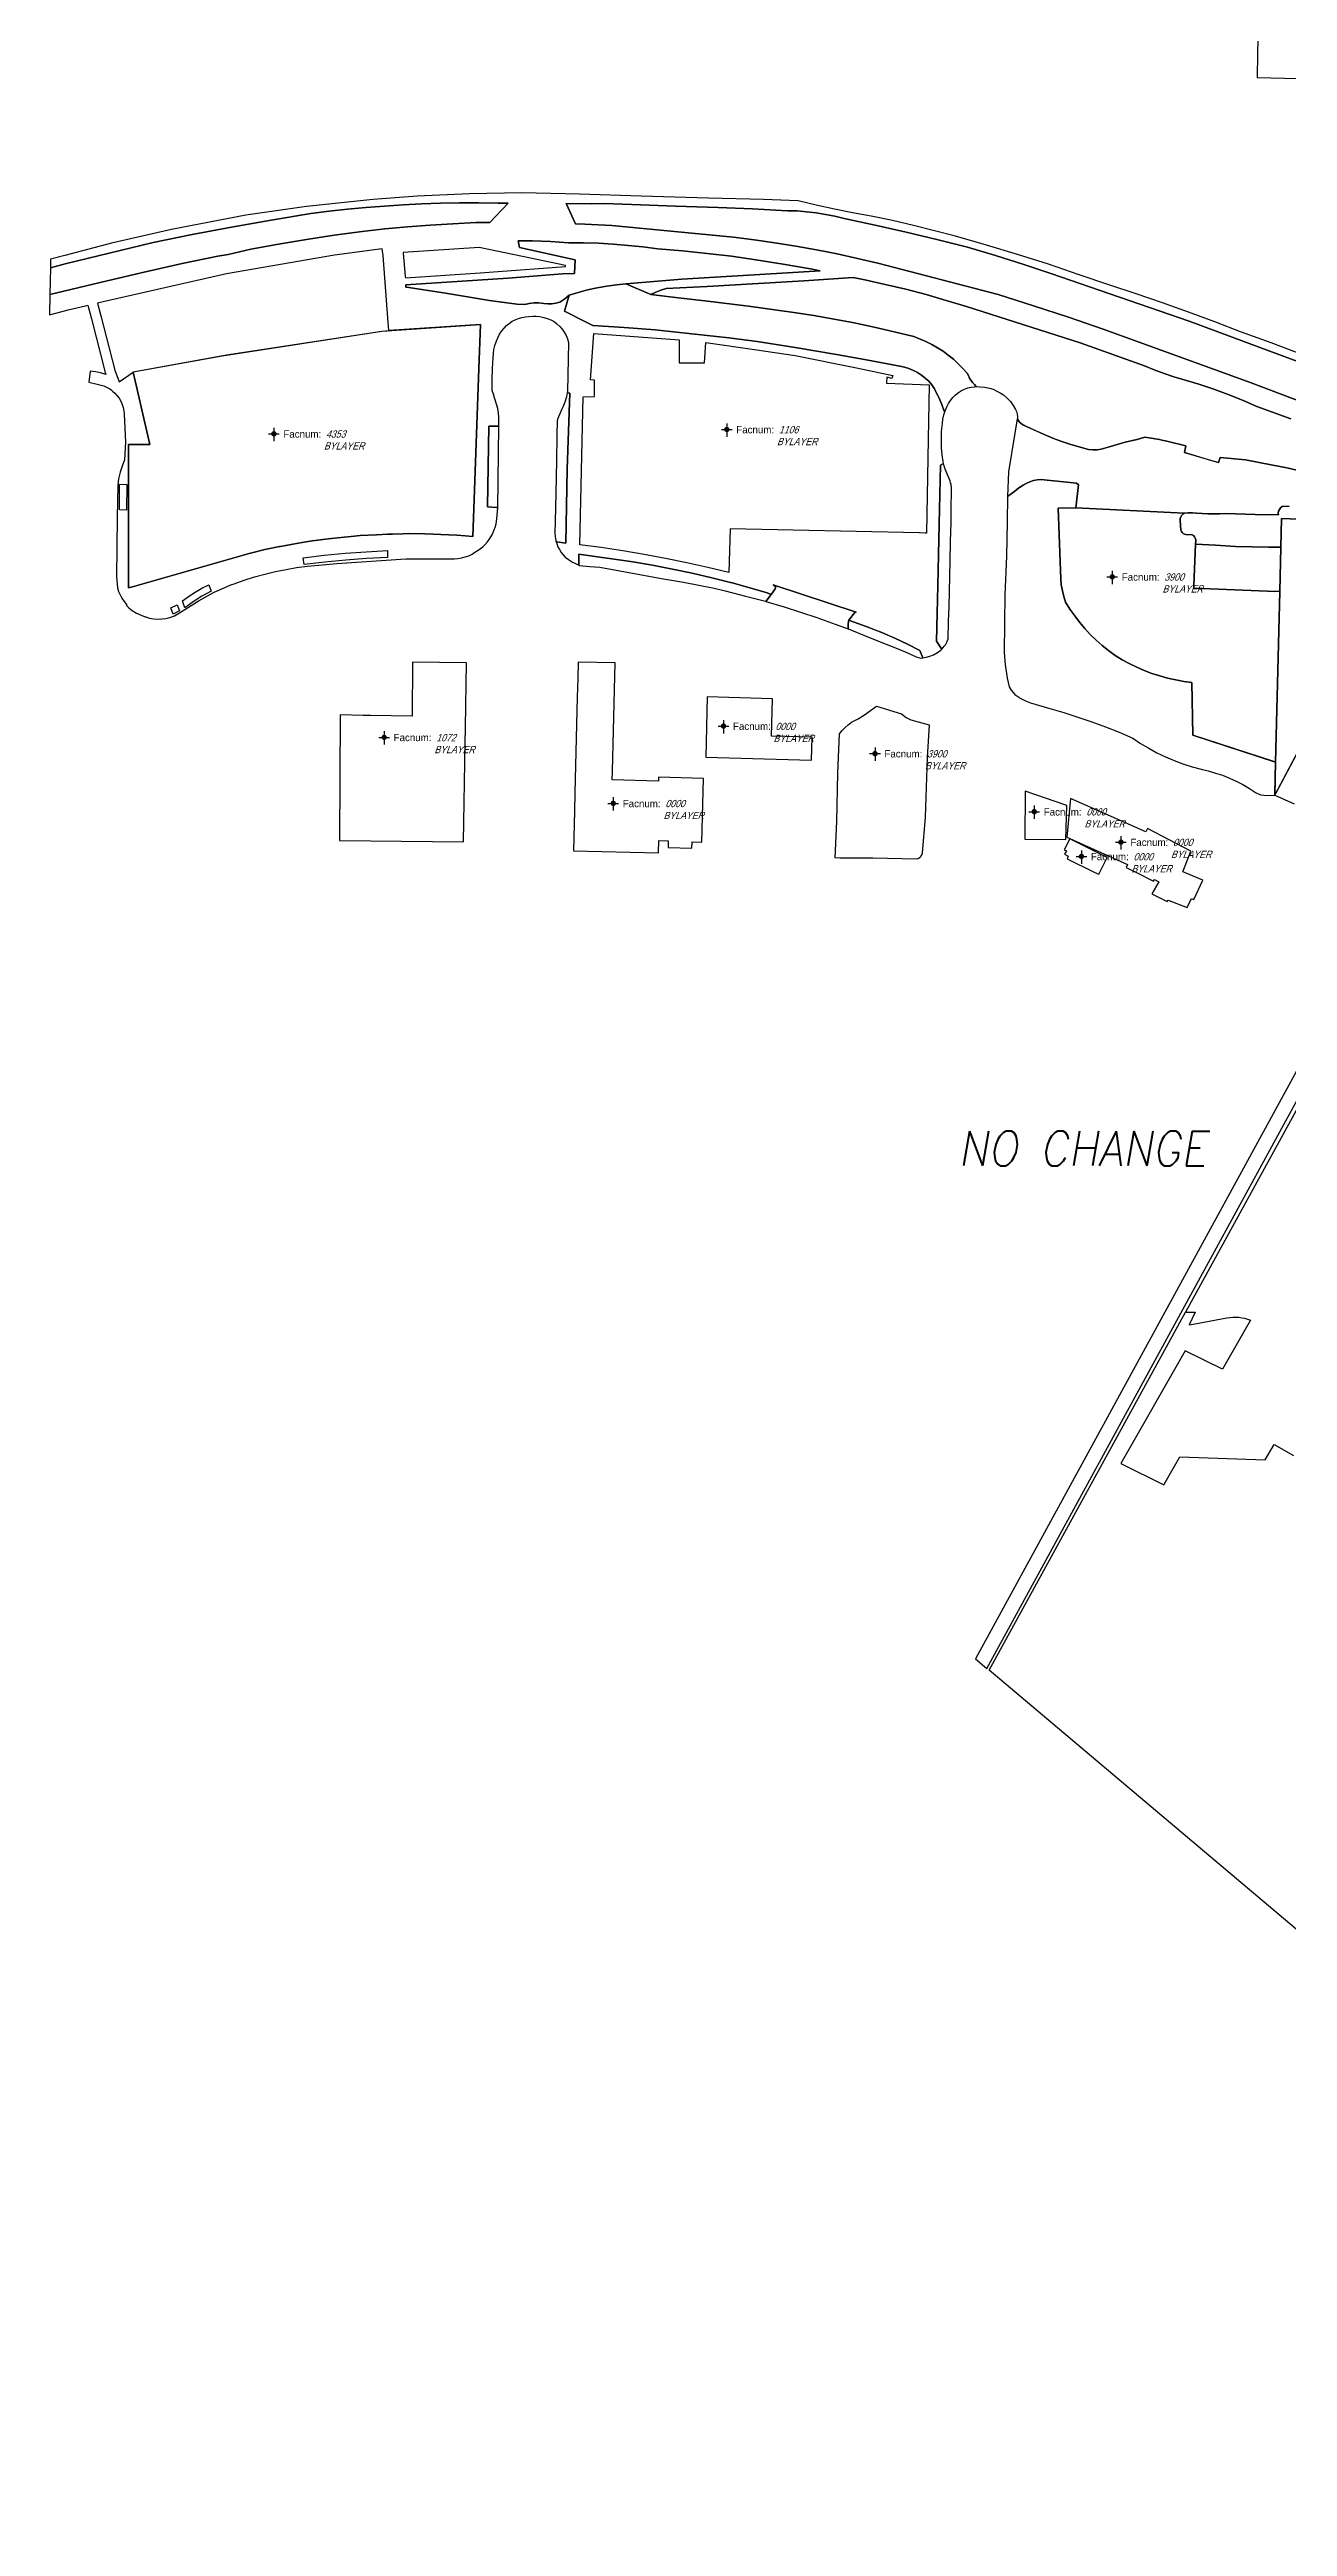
# Model space of a CAD drawing. Header units: inches. Extents: x 1273557 to 1282364, y 239587 to 246310.
# Drawn here: x 1273557 to 1274271, y 241366 to 242795 of the extents above; entities that cross this region are included whole.
import ezdxf
from ezdxf.enums import TextEntityAlignment as Align

# ---------------------------------------------------------------- set-up
doc = ezdxf.new("R2010")
doc.units = ezdxf.units.IN
doc.header["$MEASUREMENT"] = 0
doc.linetypes.add('DASHED2', pattern=[0.375, 0.25, -0.125])
for name, color, linetype, lineweight in [('BLDG-DATA', 159, 'DASHED2', 30), ('BLDG-NONUW', 6, 'Continuous', 30), ('BLDG-NONUW-NOTUSED', 5, 'Continuous', 30)]:
    doc.layers.add(name, color=color, linetype=linetype, lineweight=lineweight)
for name, color, linetype in [('BLDG-UW', 231, 'Continuous'), ('GRASS', 3, 'Continuous'), ('PATH', 253, 'Continuous'), ('PATH-ISLAND', 252, 'Continuous'), ('PRKG-DATA', 255, 'Continuous'), ('PRKG-UW', 6, 'Continuous'), ('REV-ADJUDICATION-NOTES', 2, 'Continuous'), ('STREET-UW', 50, 'Continuous'), ('Water_Source', 133, 'Continuous')]:
    doc.layers.add(name, color=color, linetype=linetype)
doc.styles.add('Revisions', font='simplex.shx', dxfattribs={"width": 0.9, "oblique": 10, "height": 25})
doc.styles.add('SS_LITE', font='FRABK.TTF', dxfattribs={"height": 16})

# ---------------------------------------------------------------- blocks, each defined once
blk = doc.blocks.new('*U1')
for p, q in [((-3.1, 0), (3.1, 0)), ((0, 3.5), (0, -4.2))]:
    blk.add_line(p, q)
at = {"const_width": 1.5}
blk.add_lwpolyline([(-0.8, 0, 1), (0.8, 0, 1)], format="xyb", close=True, dxfattribs=at)
at = {"layer": 'BLDG-DATA', "color": 1, "style": 'SS_LITE'}
blk.add_text('Facnum:', height=4.2, dxfattribs=at).set_placement((27.3, -2.2), align=Align.RIGHT)
at = {"layer": 'BLDG-DATA', "color": 7, "style": 'SS_LITE', "oblique": 20, "width": 0.9, "flags": 8}
for tag, p in [('FACNUM', (30, -2.2)), ('OBJECT', (28.8, -9.2))]:
    blk.add_attdef(tag, p, '', height=4.2, dxfattribs=at)
blk = doc.blocks.new('*U8')
for p, q in [((-3.1, 0), (3.1, 0)), ((0, 3.5), (0, -4.2))]:
    blk.add_line(p, q)
at = {"const_width": 1.5}
blk.add_lwpolyline([(-0.8, 0, 1), (0.8, 0, 1)], format="xyb", close=True, dxfattribs=at)
at = {"layer": 'PRKG-DATA', "color": 1, "style": 'SS_LITE'}
blk.add_text('Facnum:', height=4.2, dxfattribs=at).set_placement((27.3, -2.2), align=Align.RIGHT)
at = {"layer": 'PRKG-DATA', "color": 7, "style": 'SS_LITE', "oblique": 20, "width": 0.9, "flags": 8}
for tag, p in [('FACNUM', (30, -2.2)), ('OBJECT', (28.8, -9.2))]:
    blk.add_attdef(tag, p, '', height=4.2, dxfattribs=at)

msp = doc.modelspace()

# ---------------------------------------------------------------- linework, layer by layer
at = {"layer": 'BLDG-NONUW'}
for points in [[(1273881.9, 242374), (1273882.1, 242378.9), (1273883.6, 242441.4), (1273862.2, 242441.9), (1273862, 242432.5), (1273861.7, 242421.6), (1273860.3, 242366.5), (1273860.1, 242355.9), (1273859.5, 242333.1), (1273908.6, 242331.9), (1273908.8, 242339), (1273914.2, 242338.8), (1273914.1, 242334.9), (1273927.9, 242334.6), (1273928, 242338.2), (1273933.6, 242338.1), (1273934.5, 242374.8), (1273908.6, 242375.5), (1273908.6, 242373.3)], [(1273973.8, 242399.2), (1273974.4, 242420.7), (1273936.7, 242421.8), (1273935.8, 242387), (1273996.9, 242385.4), (1273997.2, 242398.6)], [(1274144.1, 242359.2), (1274120.1, 242367.5), (1274120, 242339.7), (1274143.6, 242339.6)], [(1274146.2, 242363.3), (1274144.2, 242340.9), (1274179.2, 242325.1), (1274178.5, 242323.5), (1274184.4, 242320.5), (1274194.2, 242315.6), (1274194.7, 242316.4), (1274197.2, 242315.2), (1274193.2, 242308.2), (1274202.1, 242303.7), (1274202.6, 242304.5), (1274213.7, 242300.4), (1274216.2, 242305.6), (1274217.5, 242305), (1274222.7, 242316.1), (1274213, 242320.2), (1274211.1, 242321), (1274215.7, 242332.9), (1274190.8, 242346), (1274189.8, 242344)], [(1274159.9, 242320.8), (1274162.6, 242319.5), (1274163.2, 242320.8), (1274167.5, 242329.1), (1274145.9, 242340), (1274142.7, 242333.6), (1274144, 242333.1), (1274142.9, 242331.1), (1274145, 242330), (1274144.3, 242328.4)]]:
    msp.add_lwpolyline(points, close=True, dxfattribs=at)
at = {"layer": 'BLDG-NONUW-NOTUSED'}
msp.add_lwpolyline([(1274258.6, 242827.6), (1274258.5, 242826.6), (1274254.9, 242826.7), (1274254.2, 242793.1), (1274253.9, 242779.1), (1274309, 242777.9), (1274310.1, 242825.1), (1274306.2, 242825.2), (1274307, 242863.1), (1274310.9, 242863), (1274310.9, 242865.2), (1274311.6, 242894.1), (1274307.7, 242894.2), (1274308, 242906.2), (1274248.9, 242907.5), (1274248, 242864.7), (1274248, 242864), (1274247.2, 242827.8)], close=True, dxfattribs=at)
at = {"layer": 'BLDG-UW'}
for points in [[(1273805.9, 242636.7), (1273805, 242611.3), (1273805, 242611.3), (1273801.7, 242519.5), (1273801.5, 242514.4), (1273797.1, 242514.7), (1273792.2, 242515.1), (1273783, 242515.6), (1273778.6, 242515.8), (1273773.7, 242515.9), (1273764.4, 242516), (1273761, 242515.9), (1273755.1, 242515.8), (1273752.3, 242515.7), (1273745.9, 242515.4), (1273745.8, 242515.4), (1273736.5, 242514.9), (1273731.2, 242514.4), (1273727.3, 242514), (1273725.4, 242513.8), (1273718, 242513), (1273710.4, 242512), (1273708.8, 242511.8), (1273704.2, 242511), (1273699.7, 242510.3), (1273690.5, 242508.6), (1273689.9, 242508.5), (1273683.4, 242507.2), (1273681.4, 242506.8), (1273674, 242505), (1273672.4, 242504.6), (1273654.9, 242499.6), (1273606.5, 242485.8), (1273602.8, 242484.8), (1273602.8, 242567.5), (1273605.4, 242567.5), (1273615.1, 242567.5), (1273605.4, 242609.2), (1273605.4, 242609.3), (1273656.8, 242618.6), (1273749, 242632.9), (1273805.8, 242636.6)], [(1273871.3, 242631.4), (1273920.6, 242627.8), (1273920.6, 242614.6), (1273935.2, 242614.6), (1273935.8, 242626.2), (1273963.9, 242622.3), (1273987.4, 242618.7), (1274022.8, 242611.6), (1274043.8, 242607.3), (1274043.3, 242605.6), (1274040.4, 242606.2), (1274040.2, 242602.8), (1274064.7, 242601.9), (1274064.1, 242570.5), (1274063.2, 242516.3), (1274062.5, 242516.3), (1274059, 242516.4), (1273949.9, 242518.8), (1273949.2, 242493.5), (1273937.1, 242496.4), (1273924.9, 242499.2), (1273912.6, 242501.7), (1273900.3, 242504), (1273888, 242506.1), (1273875.6, 242508), (1273863.2, 242509.6), (1273865.2, 242595), (1273871.6, 242595.2), (1273871.7, 242604.5), (1273869.3, 242604.8)], [(1274318.2, 242522.8), (1274268.1, 242524.7), (1274267.7, 242508.2), (1274267.1, 242482.6), (1274264.6, 242384.2), (1274264.1, 242365.1), (1274316.5, 242463.7)], [(1273797, 242395.2), (1273797.2, 242404.2), (1273797.8, 242441.5), (1273766.7, 242441.9), (1273766.5, 242410.7), (1273742.5, 242411.1), (1273738.2, 242411.1), (1273725, 242411.4), (1273724.5, 242339), (1273796, 242338.3)]]:
    msp.add_lwpolyline(points, close=True, dxfattribs=at)
at = {"layer": 'GRASS'}
for points in [[(1273776.9, 242694), (1273790, 242694.8), (1273803.2, 242695.5), (1273811.2, 242695.6), (1273821.9, 242706.6), (1273815.8, 242706.7), (1273804.8, 242706.8), (1273793.8, 242706.8), (1273782.8, 242706.6), (1273771.9, 242706.3), (1273761.2, 242705.7), (1273750.5, 242705), (1273739.8, 242704.2), (1273729.2, 242703.2), (1273718.5, 242702), (1273707.9, 242700.7), (1273685.1, 242696.9), (1273662.3, 242692.9), (1273639.6, 242688.6), (1273617, 242684), (1273591.6, 242677.9), (1273566.2, 242671.6), (1273557.7, 242669.4), (1273557.4, 242653.9), (1273586.4, 242660.9), (1273610.1, 242666.4), (1273633.7, 242671.8), (1273654.3, 242676.1), (1273660.3, 242677), (1273673.4, 242680.1), (1273689.4, 242683), (1273705.4, 242685.7), (1273721.5, 242688.2), (1273737.6, 242690.4), (1273750.7, 242691.8), (1273763.8, 242693)], [(1273750.7, 242663.6), (1273749.7, 242676.5), (1273749.1, 242680.4), (1273721.7, 242676.7), (1273659.3, 242665.9), (1273588.1, 242649.7), (1273585, 242649), (1273586.9, 242641.7), (1273595, 242610.4), (1273597.4, 242603.5), (1273605.4, 242609.2), (1273605.4, 242609.3), (1273659.4, 242619.1), (1273749, 242632.9), (1273753, 242633.2), (1273752.6, 242637.9)], [(1273830.2, 242675.9), (1273805.1, 242681.1), (1273761.3, 242678.2), (1273761.3, 242677.9), (1273762.5, 242664.5), (1273762.6, 242663.6), (1273805.6, 242666.4), (1273854.9, 242670.1), (1273854.9, 242670.8)], [(1273996.3, 242668.7), (1273980.6, 242671.5), (1273964.8, 242674), (1273950.7, 242676), (1273936.6, 242677.7), (1273922.4, 242679.2), (1273908.2, 242680.4), (1273899.6, 242681.5), (1273891.1, 242682.3), (1273882.5, 242683), (1273873.9, 242683.5), (1273865.3, 242683.7), (1273856.7, 242683.8), (1273846.3, 242684.5), (1273835.8, 242684.9), (1273827.7, 242685), (1273828.4, 242681), (1273860.5, 242673.9), (1273860.1, 242666.1), (1273853.2, 242665.9), (1273821.9, 242663.4), (1273762.8, 242659.5), (1273762.8, 242658.2), (1273763.1, 242658.2), (1273784.5, 242655), (1273811.1, 242650.6), (1273826.8, 242648.4), (1273826.9, 242648.4), (1273831.4, 242648.3), (1273834, 242648.8), (1273836.8, 242649.1), (1273839.6, 242649.1), (1273842.4, 242648.8), (1273844.7, 242648.5), (1273847.1, 242648.6), (1273849.4, 242648.9), (1273851.6, 242649.5), (1273854.5, 242651.5), (1273857, 242653.6), (1273862.3, 242655.2), (1273867.7, 242656.6), (1273873.2, 242657.8), (1273878.7, 242658.8), (1273884.3, 242659.5), (1273889.8, 242660.1), (1273922, 242662.9), (1273983.1, 242666.4), (1274001.9, 242667.6)], [(1273855.8, 242553.3), (1273857.5, 242597.1), (1273856.5, 242597.2), (1273855.9, 242597.2), (1273855.5, 242594.9), (1273854.6, 242591.9), (1273853.4, 242588.9), (1273852.7, 242587.4), (1273851.6, 242585.1), (1273850.8, 242583.4), (1273850.5, 242582.4), (1273850.2, 242581), (1273850.1, 242578.6), (1273850, 242575.3), (1273850, 242572.1), (1273849.7, 242558.3), (1273849.4, 242539.4), (1273848.9, 242523.1), (1273848.8, 242516.3), (1273848.9, 242514.3), (1273849.1, 242513.3), (1273849.3, 242512.3), (1273849.4, 242511.8), (1273849.6, 242511.2), (1273850, 242511.2), (1273855.1, 242510.5)], [(1273816.4, 242578.1), (1273810.7, 242578), (1273809.9, 242531.5), (1273815.2, 242531), (1273815.8, 242530.9)], [(1274069, 242453.9), (1274071.8, 242449.6), (1274072, 242449.3), (1274072.2, 242449.5), (1274072.9, 242450.4), (1274073.5, 242451.1), (1274074.1, 242451.9), (1274074.5, 242452.7), (1274074.7, 242453.1), (1274075, 242453.5), (1274075.3, 242454.4), (1274075.7, 242455.3), (1274076, 242465.3), (1274076.2, 242473.9), (1274076.4, 242482.6), (1274076.8, 242500.2), (1274077.1, 242511.4), (1274077.4, 242522.5), (1274077.5, 242531.3), (1274077.7, 242540.1), (1274077.7, 242541.2), (1274077.7, 242542.2), (1274077.4, 242544.3), (1274077.1, 242545.3), (1274076.8, 242546.5), (1274075.3, 242550), (1274073.7, 242553.7), (1274073.3, 242555.7), (1274073, 242556.5), (1274071.2, 242555.6), (1274070.9, 242538.6), (1274070.6, 242521.6), (1274070.2, 242503.8), (1274069.8, 242486), (1274069.4, 242470)], [(1273601.8, 242544.4), (1273601.6, 242529.5), (1273597.6, 242529.7), (1273597.6, 242544.6)], [(1274216.3, 242430.2), (1274211.6, 242430.8), (1274207, 242431.6), (1274202.3, 242432.7), (1274197.8, 242433.9), (1274193.3, 242435.4), (1274188.8, 242437.1), (1274184.5, 242439), (1274180.2, 242441.1), (1274176.1, 242443.3), (1274172, 242445.8), (1274168.2, 242448.6), (1274164.6, 242451.5), (1274161.1, 242454.6), (1274157.7, 242457.9), (1274154.5, 242461.3), (1274151.5, 242464.9), (1274148.7, 242468.6), (1274146, 242472.5), (1274143.5, 242476.5), (1274142.4, 242479.7), (1274141.6, 242483), (1274141, 242486.4), (1274140.8, 242489.8), (1274139.1, 242530.7), (1274149.4, 242530.9), (1274151, 242544.1), (1274149.7, 242545.2), (1274129.2, 242547.3), (1274127, 242547.1), (1274124.9, 242546.6), (1274122.8, 242545.9), (1274120.8, 242545), (1274118.9, 242543.9), (1274116.5, 242542.4), (1274114.2, 242540.6), (1274109.9, 242537.4), (1274109.7, 242522.9), (1274109.3, 242503), (1274108.5, 242480.7), (1274108.2, 242464.6), (1274108.1, 242447.3), (1274108.6, 242440.6), (1274109.7, 242432.6), (1274111, 242427.7), (1274112.1, 242425.8), (1274114.2, 242423.3), (1274117.6, 242420.9), (1274120.4, 242419.6), (1274123.3, 242418.5), (1274134.3, 242415.2), (1274142.5, 242412.8), (1274150.5, 242410.2), (1274158.6, 242407.4), (1274166.5, 242404.5), (1274174.4, 242401.4), (1274182.2, 242398), (1274186.7, 242395), (1274191.4, 242392.2), (1274196.2, 242389.6), (1274201.1, 242387.3), (1274206.1, 242385.1), (1274211.2, 242383.2), (1274216.4, 242381.5), (1274221.6, 242380.1), (1274225.8, 242379.1), (1274230, 242377.9), (1274234, 242376.6), (1274238, 242375), (1274241.9, 242373.2), (1274245.8, 242371.2), (1274249.5, 242369), (1274253, 242366.6), (1274254.6, 242365.9), (1274256.2, 242365.4), (1274257.8, 242365.1), (1274259.5, 242365), (1274264.1, 242365.1), (1274264.1, 242366), (1274264.6, 242384.2), (1274263.6, 242384.5), (1274216.8, 242399.7)], [(1273703.5, 242502), (1273715.6, 242503.5), (1273727.8, 242504.7), (1273740, 242505.6), (1273752.2, 242506.3), (1273752.2, 242506.3), (1273752.2, 242502.3), (1273740.2, 242501.6), (1273728.1, 242500.7), (1273716.1, 242499.6), (1273704.1, 242498.2), (1273704.1, 242498.2)], [(1273905.2, 242497.8), (1273893.7, 242499.7), (1273862.6, 242504.2), (1273862.6, 242498.2), (1273862.6, 242497.9), (1273863, 242497.7), (1273868.9, 242497.1), (1273874.8, 242496.6), (1273886.3, 242494.5), (1273897.8, 242492.5), (1273910.4, 242490.2), (1273923.1, 242488), (1273940.7, 242484.6), (1273947.1, 242483.1), (1273958.8, 242480), (1273970.4, 242477), (1273970.6, 242476.9), (1273973.6, 242480.9), (1273971.2, 242481.8), (1273951.9, 242487.4), (1273949.4, 242488), (1273939.4, 242490.5), (1273928.1, 242493.2), (1273916.6, 242495.6)], [(1273633.9, 242477.2), (1273637.5, 242479.8), (1273641.2, 242482.3), (1273645.1, 242484.5), (1273649.1, 242486.4), (1273649.1, 242486.4), (1273650.4, 242482.8), (1273645.1, 242479.9), (1273640.1, 242476.7), (1273635.3, 242473.3), (1273635.3, 242473.3)], [(1273632.2, 242471.5), (1273628.6, 242469.5), (1273627.2, 242473.3), (1273630.8, 242475)], [(1274018.1, 242461), (1274032.7, 242455.1), (1274047.2, 242449.3), (1274052.2, 242447.2), (1274057.2, 242445), (1274058.6, 242444.5), (1274060, 242444.2), (1274061.1, 242444.3), (1274059.4, 242448.6), (1274052.2, 242452.3), (1274048.6, 242454), (1274044.9, 242455.7), (1274041.2, 242457.3), (1274037.4, 242458.9), (1274033.7, 242460.4), (1274029.9, 242461.8), (1274024.1, 242463.9), (1274021.5, 242464.9), (1274018.4, 242466), (1274018.2, 242465.8), (1274018.1, 242463.4)]]:
    msp.add_lwpolyline(points, close=True, dxfattribs=at)
for points in [[(1274295.6, 242608.6), (1274254.6, 242623.8), (1274214.8, 242638.6), (1274151.6, 242660.4), (1274135.5, 242665.9), (1274119.3, 242671.3), (1274103.1, 242676.4), (1274086.8, 242681.3), (1274069.1, 242685.7), (1274051.4, 242690), (1274033.6, 242694), (1274015.8, 242697.8), (1274010.4, 242699.1), (1274005, 242700.2), (1273999.5, 242701.1), (1273994, 242701.7), (1273988.5, 242702.2), (1273983, 242702.3), (1273962.8, 242703.4), (1273943.1, 242704.2), (1273918.3, 242705), (1273898.3, 242705.7), (1273877.3, 242706.5), (1273869.9, 242706.3), (1273855.4, 242706.5), (1273855.4, 242706.5), (1273860.7, 242694.8), (1273860.7, 242694.8), (1273866, 242694.6), (1273881.6, 242693.8), (1273951.8, 242687), (1273963.8, 242685.5), (1273975.8, 242683.8), (1273987.8, 242681.9), (1273999.7, 242679.8), (1274011.6, 242677.4), (1274023.4, 242674.8), (1274035.2, 242672.1), (1274104.6, 242653.9), (1274124.9, 242647.5), (1274145.1, 242640.9), (1274165.2, 242633.9), (1274185.3, 242626.7), (1274250.6, 242603), (1274315, 242578.6)], [(1274273.4, 242582.3), (1274253.8, 242589.4), (1274245.6, 242593), (1274237.3, 242596.3), (1274228.9, 242599.4), (1274220.4, 242602.2), (1274211.9, 242604.7), (1274206, 242606.5), (1274200.3, 242608.4), (1274194.6, 242610.5), (1274188.9, 242612.8), (1274151.9, 242626), (1274086.2, 242647), (1274074.6, 242650.6), (1274063, 242653.9), (1274051.2, 242657), (1274039.4, 242659.8), (1274027.6, 242662.4), (1274020.9, 242663.8), (1273992.5, 242661.8), (1273936.6, 242658.6), (1273913.1, 242657.4), (1273910, 242656.5), (1273907, 242655.4), (1273904.1, 242654), (1273920, 242652.1), (1273935.4, 242650.3), (1273960.6, 242647.3), (1273986.6, 242643.6), (1273998.2, 242641.8), (1274009.9, 242639.8), (1274021.5, 242637.6), (1274033, 242635.2), (1274044.5, 242632.5), (1274055.9, 242629.7), (1274062.9, 242626.8), (1274066.3, 242625.1), (1274069.6, 242623.3), (1274072.8, 242621.2), (1274075.8, 242619), (1274078.7, 242616.6), (1274081.5, 242614), (1274084.2, 242611.3), (1274086.7, 242608.5), (1274087.4, 242607.2), (1274088.1, 242605.8), (1274089.8, 242603.3), (1274090.9, 242602.1), (1274091.9, 242600.9), (1274093.9, 242600.8), (1274096.7, 242600.5), (1274099.5, 242600), (1274101.6, 242599.3), (1274103.7, 242598.3), (1274105.7, 242597.2), (1274107.6, 242596), (1274109.7, 242594.2), (1274111.6, 242592.2), (1274113.2, 242590), (1274114.6, 242587.7), (1274115.2, 242586.4), (1274115.6, 242585), (1274115.7, 242583.6), (1274115.7, 242582.4), (1274116.1, 242581.4), (1274116.9, 242580.4), (1274117.8, 242579.5), (1274118.8, 242578.8), (1274119.9, 242578.3), (1274120.9, 242577.8), (1274132.5, 242572.6), (1274137.1, 242570.7), (1274141.8, 242569), (1274146.4, 242567.5), (1274156.6, 242564.6), (1274159.1, 242564.4), (1274161.6, 242564.4), (1274164, 242564.8), (1274168.1, 242565.9), (1274177.9, 242568.8), (1274184.7, 242570.4), (1274189.2, 242571.7), (1274197.6, 242570.3), (1274199, 242570), (1274201.8, 242569.3), (1274212.8, 242566.6), (1274212, 242562.9), (1274231.6, 242557), (1274232.6, 242559.9), (1274247.2, 242558.5), (1274262, 242555.8), (1274271.1, 242553.9), (1274280.1, 242551.8)], [(1274272.4, 242531.9), (1274268.4, 242531.6), (1274267.5, 242530.9), (1274266.8, 242530), (1274266.4, 242529), (1274266.2, 242527.9), (1274266.3, 242526.8), (1274252.9, 242527.1), (1274235.9, 242527.7), (1274232.4, 242527.5), (1274229, 242527.4), (1274225.6, 242527.5), (1274222.3, 242527.6), (1274219, 242527.8), (1274216.6, 242528.1), (1274214.2, 242528.1), (1274211.9, 242527.8), (1274211.1, 242527.2), (1274210.4, 242526.5), (1274209.9, 242525.7), (1274209.6, 242524.7), (1274209.6, 242523.7), (1274210, 242518.1), (1274210.3, 242517.3), (1274210.7, 242516.7), (1274211.3, 242516.1), (1274212, 242515.7), (1274212.8, 242515.5), (1274216.4, 242515.4), (1274217.2, 242514.9), (1274217.9, 242514.2), (1274218.3, 242513.4), (1274218.6, 242512.5), (1274218.6, 242511.6), (1274218.5, 242510), (1274230, 242509.3), (1274241.4, 242508.6), (1274260.7, 242508.3), (1274267.7, 242508.2), (1274268.1, 242524.7), (1274318.2, 242522.8)]]:
    msp.add_lwpolyline(points, dxfattribs=at)
msp.add_lwpolyline([(1274284, 242196.9), (1274212.7, 242066.9), (1274218.2, 242066.9), (1274214.8, 242059.6), (1274217, 242060), (1274236.4, 242063.6, -0.139267), (1274250.1, 242062.3), (1274233.9, 242034), (1274212.5, 242044.5), (1274175.3, 241979.6), (1274200.1, 241967.3), (1274209.4, 241983.5), (1274258.6, 241981.6), (1274263.8, 241990.6), (1274274.9, 241984.2)], format="xyb", dxfattribs=at)
at = {"layer": 'PATH'}
for points in [[(1274279.7, 242619.4), (1274262.1, 242626), (1274244.4, 242632.4), (1274229.5, 242638.2), (1274214.4, 242643.8), (1274199.3, 242649.1), (1274184.1, 242654.3), (1274168.9, 242659.3), (1274151.3, 242665.4), (1274133.6, 242671.4), (1274115.8, 242677.1), (1274097.9, 242682.5), (1274079.9, 242687.7), (1274067.8, 242690.8), (1274055.7, 242693.8), (1274043.5, 242696.6), (1274031.2, 242699.2), (1274020.6, 242701.1), (1274010.1, 242703.2), (1273999.5, 242705.5), (1273989.1, 242708), (1273969.1, 242708.7), (1273937.4, 242709.6), (1273898.5, 242710.7), (1273863.1, 242711.9), (1273829.8, 242712.6), (1273799.6, 242712.1), (1273769.3, 242710.7), (1273744, 242708.7), (1273705.4, 242704.8), (1273670.4, 242699.8), (1273627.7, 242691.5), (1273592.9, 242683.5), (1273566, 242676.5), (1273557.7, 242674.4), (1273557.7, 242669.4), (1273566.2, 242671.6), (1273591.6, 242677.9), (1273617, 242684), (1273639.6, 242688.6), (1273662.3, 242692.9), (1273685.1, 242696.9), (1273707.9, 242700.7), (1273718.5, 242702), (1273729.2, 242703.2), (1273739.8, 242704.2), (1273750.5, 242705), (1273761.2, 242705.7), (1273771.9, 242706.3), (1273782.8, 242706.6), (1273793.8, 242706.8), (1273804.8, 242706.8), (1273815.8, 242706.7), (1273821.9, 242706.6), (1273811.2, 242695.6), (1273803.2, 242695.5), (1273790, 242694.8), (1273776.9, 242694), (1273763.8, 242693), (1273750.7, 242691.8), (1273737.6, 242690.4), (1273721.5, 242688.2), (1273705.4, 242685.7), (1273689.4, 242683), (1273673.4, 242680.1), (1273660.3, 242677), (1273654.3, 242676.1), (1273633.7, 242671.8), (1273610.1, 242666.4), (1273586.4, 242660.9), (1273557.4, 242653.9), (1273557.2, 242642.2), (1273557.9, 242642.4), (1273567.9, 242645.1), (1273578, 242647.5), (1273579.3, 242647.8), (1273581.5, 242639.9), (1273589.4, 242609), (1273589.7, 242607.8), (1273586.7, 242608.8), (1273583.7, 242609.4), (1273580.6, 242609.8), (1273580, 242603.4), (1273584.8, 242602.3), (1273588.6, 242601.2), (1273590.4, 242600.4), (1273592.1, 242599.5), (1273592.8, 242598.9), (1273593.6, 242598.3), (1273595, 242597.1), (1273596.3, 242595.6), (1273597.4, 242594.1), (1273598.4, 242592.4), (1273599.1, 242590.6), (1273599.7, 242588.8), (1273600.1, 242586.9), (1273600.2, 242585), (1273601.1, 242568.8), (1273600.5, 242558.5), (1273599.1, 242554.9), (1273598, 242551.4), (1273597.1, 242547.7), (1273596.6, 242543.9), (1273596.2, 242525.3), (1273595.9, 242491.1), (1273596.4, 242484.8), (1273597.1, 242482.7), (1273598, 242480.7), (1273599, 242478.8), (1273600.2, 242476.9), (1273601.7, 242475.2), (1273601.9, 242474.9), (1273601.6, 242474.6), (1273603, 242473.2), (1273604.9, 242471.7), (1273607.5, 242470.2), (1273610.1, 242468.9), (1273612.4, 242468), (1273612.5, 242468.1), (1273612.8, 242468), (1273615, 242467.3), (1273617.3, 242466.9), (1273619.7, 242466.7), (1273622, 242466.8), (1273624.3, 242467.1), (1273626.6, 242467.6), (1273629.3, 242468.5), (1273632.3, 242470.3), (1273643.6, 242477.5), (1273652.2, 242482.3), (1273657.9, 242484.8), (1273661.8, 242486.4), (1273663.7, 242487.1), (1273669.6, 242489.2), (1273675.5, 242491.1), (1273681.5, 242492.7), (1273687.6, 242494.2), (1273693.7, 242495.4), (1273699.8, 242496.4), (1273706, 242497.2), (1273723, 242498.8), (1273762.8, 242501.5), (1273789.5, 242501.5), (1273790.8, 242501.5), (1273792.9, 242501.7), (1273795, 242502), (1273797.1, 242502.6), (1273799.1, 242503.3), (1273801, 242504.2), (1273802.1, 242504.9), (1273804.5, 242506.4), (1273807.2, 242508.4), (1273808.4, 242509.5), (1273809.9, 242511.3), (1273811.3, 242513.2), (1273812.8, 242515.8), (1273814, 242518.7), (1273814.3, 242519.6), (1273815, 242521.6), (1273815.3, 242524.5), (1273815.8, 242530.9), (1273815.2, 242531), (1273809.9, 242531.5), (1273810.7, 242578), (1273816.4, 242578.1), (1273816.4, 242580.6), (1273816.5, 242583.2), (1273816.3, 242585.8), (1273815.8, 242588.3), (1273815.2, 242590.8), (1273814.3, 242593.2), (1273813.9, 242594.4), (1273813.3, 242596.5), (1273812.7, 242598.6), (1273812.7, 242604.9), (1273812.9, 242611.2), (1273813.2, 242617.5), (1273813.3, 242619.9), (1273813.6, 242622.2), (1273814.2, 242624.5), (1273814.9, 242626.7), (1273815.8, 242628.9), (1273816.9, 242631), (1273818.2, 242633), (1273819.5, 242634.6), (1273820.9, 242636), (1273822.4, 242637.3), (1273824.1, 242638.5), (1273825.9, 242639.4), (1273827.8, 242640.2), (1273829.8, 242640.7), (1273831.8, 242641.1), (1273833.8, 242641.2), (1273836, 242641.4), (1273838.1, 242641.4), (1273840.2, 242641.2), (1273842.4, 242640.7), (1273844.4, 242640.1), (1273846.4, 242639.3), (1273848.3, 242638.4), (1273850, 242637.1), (1273851.6, 242635.6), (1273853, 242634), (1273854.2, 242632.3), (1273855.3, 242630.4), (1273856.1, 242628.4), (1273856.7, 242626.3), (1273856, 242598.1), (1273855.9, 242597.2), (1273857.5, 242597.1), (1273855.8, 242553.3), (1273855.1, 242510.5), (1273850, 242511.2), (1273849.6, 242511.2), (1273849.9, 242510.3), (1273850.6, 242508.4), (1273851.4, 242506.8), (1273852.4, 242505.2), (1273853.6, 242503.8), (1273854.8, 242502.5), (1273856.7, 242501), (1273859, 242499.5), (1273859.5, 242499.3), (1273862.6, 242497.9), (1273862.6, 242504.2), (1273893.7, 242499.7), (1273905.2, 242497.8), (1273916.6, 242495.6), (1273928.1, 242493.2), (1273939.4, 242490.5), (1273949.4, 242488), (1273951.9, 242487.4), (1273971.2, 242481.8), (1273973.6, 242480.9), (1273975.9, 242484.1), (1273976.1, 242484.7), (1273976, 242485.4), (1273975.7, 242485.9), (1273974.7, 242486.4), (1274022.7, 242470.8), (1274022.7, 242470.8), (1274021.7, 242470.4), (1274018.4, 242466), (1274021.5, 242464.9), (1274024.1, 242463.9), (1274029.9, 242461.8), (1274037.4, 242458.9), (1274044.9, 242455.7), (1274052.2, 242452.3), (1274059.4, 242448.6), (1274061.1, 242444.3), (1274063, 242444.7), (1274065.2, 242445.3), (1274067.2, 242446.1), (1274069.6, 242447.4), (1274071.5, 242448.8), (1274072, 242449.3), (1274071.8, 242449.6), (1274069, 242453.9), (1274069.4, 242470), (1274069.8, 242486), (1274070.2, 242503.8), (1274070.6, 242521.6), (1274070.9, 242538.6), (1274071.2, 242555.6), (1274073, 242556.5), (1274072.8, 242557.6), (1274072.2, 242561.5), (1274071.9, 242565.5), (1274071.8, 242570.2), (1274071.9, 242574.9), (1274072.4, 242579.5), (1274072.7, 242582), (1274073.2, 242584.5), (1274073.7, 242586.2), (1274073.5, 242586.7), (1274072.1, 242590.6), (1274070.4, 242594.5), (1274069.7, 242595.8), (1274068.5, 242598.3), (1274067.8, 242599.5), (1274066.3, 242601.9), (1274064.5, 242604), (1274062.5, 242605.8), (1274060.4, 242607.5), (1274058.1, 242609), (1274055.7, 242610.2), (1274053.1, 242611.2), (1274050.5, 242612), (1274047.9, 242612.6), (1274029.6, 242616.1), (1274011.2, 242619.4), (1273987.4, 242623.4), (1273965.5, 242626.9), (1273949.1, 242628.9), (1273927.9, 242631.3), (1273906.7, 242633.6), (1273888.7, 242634.9), (1273870.7, 242636.1), (1273866.1, 242638.4), (1273854.4, 242644.3), (1273857, 242653.6), (1273854.5, 242651.5), (1273851.6, 242649.5), (1273849.4, 242648.9), (1273847.1, 242648.6), (1273844.7, 242648.5), (1273842.4, 242648.8), (1273839.6, 242649.1), (1273836.8, 242649.1), (1273834, 242648.8), (1273831.4, 242648.3), (1273826.9, 242648.4), (1273826.8, 242648.4), (1273811.1, 242650.6), (1273784.5, 242655), (1273763.1, 242658.2), (1273762.8, 242658.2), (1273762.8, 242659.5), (1273821.9, 242663.4), (1273853.2, 242665.9), (1273860.1, 242666.1), (1273860.5, 242673.9), (1273828.4, 242681), (1273827.7, 242685), (1273835.8, 242684.9), (1273846.3, 242684.5), (1273856.7, 242683.8), (1273865.3, 242683.7), (1273873.9, 242683.5), (1273882.5, 242683), (1273891.1, 242682.3), (1273899.6, 242681.5), (1273908.2, 242680.4), (1273922.4, 242679.2), (1273936.6, 242677.7), (1273950.7, 242676), (1273964.8, 242674), (1273980.6, 242671.5), (1273996.3, 242668.7), (1274001.9, 242667.6), (1273983.1, 242666.4), (1273922, 242662.9), (1273889.8, 242660.1), (1273904.1, 242654), (1273907, 242655.4), (1273910, 242656.5), (1273913.1, 242657.4), (1273936.6, 242658.6), (1273992.5, 242661.8), (1274020.9, 242663.8), (1274027.6, 242662.4), (1274039.4, 242659.8), (1274051.2, 242657), (1274063, 242653.9), (1274074.6, 242650.6), (1274086.2, 242647), (1274151.9, 242626), (1274188.9, 242612.8), (1274194.6, 242610.5), (1274200.3, 242608.4), (1274206, 242606.5), (1274211.9, 242604.7), (1274220.4, 242602.2), (1274228.9, 242599.4), (1274237.3, 242596.3), (1274245.6, 242593), (1274253.8, 242589.4), (1274273.4, 242582.3)], [(1274329.2, 242302.1), (1274091.5, 241866.9), (1274098.1, 241861.3), (1274335.5, 242296.2)]]:
    msp.add_lwpolyline(points, dxfattribs=at)
msp.add_lwpolyline([(1274267.7, 242508.2), (1274260.7, 242508.3), (1274241.4, 242508.6), (1274230, 242509.3), (1274218.5, 242510), (1274217.5, 242486), (1274217.4, 242484.6), (1274259.9, 242482.9), (1274267.1, 242482.6)], close=True, dxfattribs=at)
at = {"layer": 'PATH-ISLAND'}
msp.add_lwpolyline([(1274315, 242578.6), (1274250.6, 242603), (1274185.3, 242626.7), (1274165.2, 242633.9), (1274145.1, 242640.9), (1274124.9, 242647.5), (1274104.6, 242653.9), (1274035.2, 242672.1), (1274023.4, 242674.8), (1274011.6, 242677.4), (1273999.7, 242679.8), (1273987.8, 242681.9), (1273975.8, 242683.8), (1273963.8, 242685.5), (1273951.8, 242687), (1273881.6, 242693.8), (1273866, 242694.6), (1273860.7, 242694.8), (1273855.4, 242706.5), (1273855.4, 242706.5), (1273869.9, 242706.3), (1273877.3, 242706.5), (1273898.3, 242705.7), (1273918.3, 242705), (1273943.1, 242704.2), (1273962.8, 242703.4), (1273983, 242702.3), (1273988.5, 242702.2), (1273994, 242701.7), (1273999.5, 242701.1), (1274005, 242700.2), (1274010.4, 242699.1), (1274015.8, 242697.8), (1274033.6, 242694), (1274051.4, 242690), (1274069.1, 242685.7), (1274086.8, 242681.3), (1274103.1, 242676.4), (1274119.3, 242671.3), (1274135.5, 242665.9), (1274151.6, 242660.4), (1274214.8, 242638.6), (1274254.6, 242623.8), (1274295.6, 242608.6)], dxfattribs=at)
for points in [[(1273605.4, 242609.2), (1273615.1, 242567.5), (1273605.4, 242567.5), (1273602.8, 242567.5), (1273602.8, 242484.8), (1273606.5, 242485.8), (1273654.9, 242499.6), (1273672.4, 242504.6), (1273674, 242505), (1273681.4, 242506.8), (1273683.4, 242507.2), (1273689.9, 242508.5), (1273690.5, 242508.6), (1273699.7, 242510.3), (1273704.2, 242511), (1273708.8, 242511.8), (1273710.4, 242512), (1273718, 242513), (1273725.4, 242513.8), (1273727.3, 242514), (1273731.2, 242514.4), (1273736.5, 242514.9), (1273745.8, 242515.4), (1273745.9, 242515.4), (1273752.3, 242515.7), (1273755.1, 242515.8), (1273761, 242515.9), (1273764.4, 242516), (1273773.7, 242515.9), (1273778.6, 242515.8), (1273783, 242515.6), (1273792.2, 242515.1), (1273797.1, 242514.7), (1273801.5, 242514.4), (1273801.7, 242519.5), (1273805, 242611.3), (1273805, 242611.3), (1273805.9, 242636.7), (1273805.8, 242636.6), (1273753, 242633.2), (1273752.6, 242637.9), (1273750.7, 242663.6), (1273749.7, 242676.5), (1273749.1, 242680.4), (1273721.7, 242676.7), (1273659.3, 242665.9), (1273588.1, 242649.7), (1273585, 242649), (1273586.9, 242641.7), (1273595, 242610.4), (1273597.4, 242603.5)], [(1273854.9, 242670.1), (1273854.9, 242670.8), (1273830.2, 242675.9), (1273805.1, 242681.1), (1273761.3, 242678.2), (1273761.3, 242677.9), (1273762.5, 242664.5), (1273762.6, 242663.6), (1273805.6, 242666.4)], [(1273871.3, 242631.4), (1273920.6, 242627.8), (1273920.6, 242614.6), (1273935.2, 242614.6), (1273935.8, 242626.2), (1273963.9, 242622.3), (1273987.4, 242618.7), (1274022.8, 242611.6), (1274043.8, 242607.3), (1274043.3, 242605.6), (1274040.4, 242606.2), (1274040.2, 242602.8), (1274064.7, 242601.9), (1274064.1, 242570.5), (1274063.2, 242516.3), (1274062.5, 242516.3), (1274059, 242516.4), (1273949.9, 242518.8), (1273949.2, 242493.5), (1273937.1, 242496.4), (1273924.9, 242499.2), (1273912.6, 242501.7), (1273900.3, 242504), (1273888, 242506.1), (1273875.6, 242508), (1273863.2, 242509.6), (1273865.2, 242595), (1273871.6, 242595.2), (1273871.7, 242604.5), (1273869.3, 242604.8)], [(1273601.8, 242544.4), (1273601.6, 242529.5), (1273597.6, 242529.7), (1273597.6, 242544.6)], [(1273703.5, 242502), (1273715.6, 242503.5), (1273727.8, 242504.7), (1273740, 242505.6), (1273752.2, 242506.3), (1273752.2, 242506.3), (1273752.2, 242502.3), (1273740.2, 242501.6), (1273728.1, 242500.7), (1273716.1, 242499.6), (1273704.1, 242498.2), (1273704.1, 242498.2)], [(1273633.9, 242477.2), (1273637.5, 242479.8), (1273641.2, 242482.3), (1273645.1, 242484.5), (1273649.1, 242486.4), (1273649.1, 242486.4), (1273650.4, 242482.8), (1273645.1, 242479.9), (1273640.1, 242476.7), (1273635.3, 242473.3), (1273635.3, 242473.3)], [(1273632.2, 242471.5), (1273628.6, 242469.5), (1273627.2, 242473.3), (1273630.8, 242475)]]:
    msp.add_lwpolyline(points, close=True, dxfattribs=at)
at = {"layer": 'PRKG-UW'}
for points in [[(1274267.1, 242482.6), (1274259.9, 242482.9), (1274217.4, 242484.6), (1274217.5, 242486), (1274218.5, 242510), (1274218.6, 242511.6), (1274218.6, 242512.5), (1274218.3, 242513.4), (1274217.9, 242514.2), (1274217.2, 242514.9), (1274216.4, 242515.4), (1274212.8, 242515.5), (1274212, 242515.7), (1274211.3, 242516.1), (1274210.7, 242516.7), (1274210.3, 242517.3), (1274210, 242518.1), (1274209.6, 242523.7), (1274209.6, 242524.7), (1274209.9, 242525.7), (1274210.4, 242526.5), (1274211.1, 242527.2), (1274211.9, 242527.8), (1274149.4, 242530.9), (1274139.1, 242530.7), (1274140.8, 242489.8), (1274141, 242486.4), (1274141.6, 242483), (1274142.4, 242479.7), (1274143.5, 242476.5), (1274146, 242472.5), (1274148.7, 242468.6), (1274151.5, 242464.9), (1274154.5, 242461.3), (1274157.7, 242457.9), (1274161.1, 242454.6), (1274164.6, 242451.5), (1274168.2, 242448.6), (1274172, 242445.8), (1274176.1, 242443.3), (1274180.2, 242441.1), (1274184.5, 242439), (1274188.8, 242437.1), (1274193.3, 242435.4), (1274197.8, 242433.9), (1274202.3, 242432.7), (1274207, 242431.6), (1274211.6, 242430.8), (1274216.3, 242430.2), (1274216.8, 242399.7), (1274264.6, 242384.2)], [(1274048.7, 242412.1), (1274051.5, 242410), (1274054.1, 242408.6), (1274064.8, 242405.7), (1274063.6, 242386.8), (1274062.5, 242352.2), (1274060.7, 242331.8), (1274060.5, 242330.9), (1274060, 242330.1), (1274059.7, 242329.4), (1274059.1, 242328.9), (1274058.4, 242328.5), (1274057.7, 242328.3), (1274032.3, 242328.8), (1274013.2, 242328.8), (1274010.5, 242328.9), (1274011.4, 242349.9), (1274012, 242378), (1274013.1, 242400.6), (1274014.6, 242402.5), (1274016.2, 242404.2), (1274018, 242405.8), (1274019.9, 242407.2), (1274023.7, 242409.2), (1274027.4, 242411.5), (1274030.9, 242413.9), (1274034.3, 242416.5)]]:
    msp.add_lwpolyline(points, close=True, dxfattribs=at)
at = {"layer": 'STREET-UW'}
for points in [[(1274044.5, 242632.5), (1274033, 242635.2), (1274021.5, 242637.6), (1274009.9, 242639.8), (1273998.2, 242641.8), (1273986.6, 242643.6), (1273960.6, 242647.3), (1273935.4, 242650.3), (1273920, 242652.1), (1273904.1, 242654), (1273889.8, 242660.1), (1273884.3, 242659.5), (1273878.7, 242658.8), (1273873.2, 242657.8), (1273867.7, 242656.6), (1273862.3, 242655.2), (1273857, 242653.6), (1273854.4, 242644.3), (1273866.1, 242638.4), (1273870.7, 242636.1), (1273888.7, 242634.9), (1273906.7, 242633.6), (1273927.9, 242631.3), (1273949.1, 242628.9), (1273965.5, 242626.9), (1273987.4, 242623.4), (1274011.2, 242619.4), (1274029.6, 242616.1), (1274047.9, 242612.6), (1274050.5, 242612), (1274053.1, 242611.2), (1274055.7, 242610.2), (1274058.1, 242609), (1274060.4, 242607.5), (1274062.5, 242605.8), (1274064.5, 242604), (1274066.3, 242601.9), (1274067.8, 242599.5), (1274068.5, 242598.3), (1274069.7, 242595.8), (1274070.4, 242594.5), (1274072.1, 242590.6), (1274073.5, 242586.7), (1274073.7, 242586.2), (1274073.9, 242586.8), (1274074.9, 242589.1), (1274075.9, 242591), (1274077.1, 242592.9), (1274078.5, 242594.6), (1274080, 242596.1), (1274081.7, 242597.5), (1274083.4, 242598.6), (1274085.2, 242599.4), (1274087.1, 242600.1), (1274089, 242600.5), (1274091, 242600.8), (1274091.9, 242600.9), (1274090.9, 242602.1), (1274089.8, 242603.3), (1274088.1, 242605.8), (1274087.4, 242607.2), (1274086.7, 242608.5), (1274084.2, 242611.3), (1274081.5, 242614), (1274078.7, 242616.6), (1274075.8, 242619), (1274072.8, 242621.2), (1274069.6, 242623.3), (1274066.3, 242625.1), (1274062.9, 242626.8), (1274055.9, 242629.7)], [(1273974.7, 242486.4), (1273975.7, 242485.9), (1273976, 242485.4), (1273976.1, 242484.7), (1273975.9, 242484.1), (1273973.6, 242480.9), (1273970.6, 242476.9), (1273981.1, 242473.7), (1273999.9, 242467.6), (1274010.6, 242463.8), (1274018.1, 242461), (1274018.1, 242463.4), (1274018.2, 242465.8), (1274018.4, 242466), (1274021.7, 242470.4), (1274022.7, 242470.8)]]:
    msp.add_lwpolyline(points, close=True, dxfattribs=at)
for points in [[(1274280.1, 242551.8), (1274271.1, 242553.9), (1274262, 242555.8), (1274247.2, 242558.5), (1274232.6, 242559.9), (1274231.6, 242557), (1274227.9, 242558.1), (1274227.9, 242558.1), (1274212, 242562.9), (1274212.8, 242566.6), (1274201.8, 242569.3), (1274199, 242570), (1274197.6, 242570.3), (1274189.2, 242571.7), (1274184.7, 242570.4), (1274184.6, 242570.3), (1274177.9, 242568.8), (1274168.1, 242565.9), (1274164, 242564.8), (1274161.6, 242564.4), (1274159.1, 242564.4), (1274156.6, 242564.6), (1274146.4, 242567.5), (1274141.8, 242569), (1274137.4, 242570.6), (1274137.1, 242570.7), (1274132.5, 242572.6), (1274127.7, 242574.8), (1274127.7, 242574.8), (1274126.7, 242575.2), (1274120.9, 242577.8), (1274120.4, 242578.1), (1274119.9, 242578.3), (1274119.4, 242578.5), (1274118.8, 242578.8), (1274117.8, 242579.5), (1274116.9, 242580.4), (1274116.1, 242581.4), (1274115.7, 242582.4), (1274115.6, 242582.2), (1274114.1, 242574), (1274110.5, 242551.6), (1274109.9, 242537.4), (1274114.2, 242540.6), (1274116.5, 242542.4), (1274116.8, 242542.6), (1274116.8, 242542.6), (1274118.9, 242543.9), (1274120.8, 242545), (1274122.8, 242545.9), (1274124.9, 242546.6), (1274127, 242547.1), (1274129.2, 242547.3), (1274129.2, 242547.3), (1274149.7, 242545.2), (1274151, 242544.1), (1274149.4, 242530.9), (1274211.9, 242527.8), (1274214.2, 242528.1), (1274216.6, 242528.1), (1274219, 242527.8), (1274222.3, 242527.6), (1274225.6, 242527.5), (1274228.7, 242527.4), (1274229, 242527.4), (1274232.4, 242527.5), (1274235.9, 242527.7), (1274252.9, 242527.1), (1274266.3, 242526.8), (1274266.2, 242527.9), (1274266.4, 242529), (1274266.8, 242530), (1274267.5, 242530.9), (1274268.4, 242531.6), (1274272.4, 242531.9)], [(1274316.5, 242463.7), (1274264.7, 242366.2), (1274264.1, 242365.1), (1274275.3, 242360.1)]]:
    msp.add_lwpolyline(points, dxfattribs=at)
at = {"layer": 'Water_Source'}
msp.add_lwpolyline([(1274685.6, 241366.3), (1274266.6, 241719.1), (1274099.3, 241860.3), (1274212.7, 242066.9), (1274218.2, 242066.9), (1274214.8, 242059.6), (1274217, 242060), (1274236.4, 242063.6, -0.139267), (1274250.1, 242062.3), (1274233.9, 242034), (1274212.5, 242044.5), (1274175.3, 241979.6), (1274200.1, 241967.3), (1274209.4, 241983.5), (1274258.6, 241981.6), (1274263.8, 241990.6), (1274274.9, 241984.2)], format="xyb", dxfattribs=at)

# ---------------------------------------------------------------- block references
at = {"layer": 'BLDG-DATA'}
ref = msp.add_blockref('*U1', (1273948, 242576.1), dxfattribs=at)
ref.add_attrib('FACNUM', '1106', (1273978, 242573.9), dxfattribs={"color": 7, "height": 4.2, "style": 'SS_LITE', "oblique": 20, "width": 0.9})
ref.add_attrib('OBJECT', 'BYLAYER', (1273976.9, 242567), dxfattribs={"color": 7, "height": 4.2, "style": 'SS_LITE', "oblique": 20, "width": 0.9})
ref = msp.add_blockref('*U1', (1273686.7, 242573.6), dxfattribs=at)
ref.add_attrib('FACNUM', '4353', (1273716.7, 242571.4), dxfattribs={"color": 7, "height": 4.2, "style": 'SS_LITE', "oblique": 20, "width": 0.9})
ref.add_attrib('OBJECT', 'BYLAYER', (1273715.5, 242564.5), dxfattribs={"color": 7, "height": 4.2, "style": 'SS_LITE', "oblique": 20, "width": 0.9})
ref = msp.add_blockref('*U1', (1273946.1, 242405), dxfattribs=at)
ref.add_attrib('FACNUM', '0000', (1273976, 242402.7), dxfattribs={"color": 7, "height": 4.2, "style": 'SS_LITE', "oblique": 20, "width": 0.9})
ref.add_attrib('OBJECT', 'BYLAYER', (1273974.9, 242395.8), dxfattribs={"color": 7, "height": 4.2, "style": 'SS_LITE', "oblique": 20, "width": 0.9})
ref = msp.add_blockref('*U1', (1273750.3, 242398.5), dxfattribs=at)
ref.add_attrib('FACNUM', '1072', (1273780.3, 242396.2), dxfattribs={"color": 7, "height": 4.2, "style": 'SS_LITE', "oblique": 20, "width": 0.9})
ref.add_attrib('OBJECT', 'BYLAYER', (1273779.2, 242389.3), dxfattribs={"color": 7, "height": 4.2, "style": 'SS_LITE', "oblique": 20, "width": 0.9})
ref = msp.add_blockref('*U1', (1273882.5, 242360.4), dxfattribs=at)
ref.add_attrib('FACNUM', '0000', (1273912.5, 242358.2), dxfattribs={"color": 7, "height": 4.2, "style": 'SS_LITE', "oblique": 20, "width": 0.9})
ref.add_attrib('OBJECT', 'BYLAYER', (1273911.4, 242351.3), dxfattribs={"color": 7, "height": 4.2, "style": 'SS_LITE', "oblique": 20, "width": 0.9})
ref = msp.add_blockref('*U1', (1274125.4, 242355.6), dxfattribs=at)
ref.add_attrib('FACNUM', '0000', (1274155.4, 242353.4), dxfattribs={"color": 7, "height": 4.2, "style": 'SS_LITE', "oblique": 20, "width": 0.9})
ref.add_attrib('OBJECT', 'BYLAYER', (1274154.3, 242346.5), dxfattribs={"color": 7, "height": 4.2, "style": 'SS_LITE', "oblique": 20, "width": 0.9})
ref = msp.add_blockref('*U1', (1274175.4, 242338), dxfattribs=at)
ref.add_attrib('FACNUM', '0000', (1274205.4, 242335.8), dxfattribs={"color": 7, "height": 4.2, "style": 'SS_LITE', "oblique": 20, "width": 0.9})
ref.add_attrib('OBJECT', 'BYLAYER', (1274204.2, 242328.9), dxfattribs={"color": 7, "height": 4.2, "style": 'SS_LITE', "oblique": 20, "width": 0.9})
ref = msp.add_blockref('*U1', (1274152.6, 242329.8), dxfattribs=at)
ref.add_attrib('FACNUM', '0000', (1274182.6, 242327.5), dxfattribs={"color": 7, "height": 4.2, "style": 'SS_LITE', "oblique": 20, "width": 0.9})
ref.add_attrib('OBJECT', 'BYLAYER', (1274181.4, 242320.6), dxfattribs={"color": 7, "height": 4.2, "style": 'SS_LITE', "oblique": 20, "width": 0.9})
at = {"layer": 'PRKG-DATA'}
ref = msp.add_blockref('*U8', (1274170.4, 242491.1), dxfattribs=at)
ref.add_attrib('FACNUM', '3900', (1274200.4, 242488.9), dxfattribs={"color": 7, "height": 4.2, "style": 'SS_LITE', "oblique": 20, "width": 0.9})
ref.add_attrib('OBJECT', 'BYLAYER', (1274199.3, 242482), dxfattribs={"color": 7, "height": 4.2, "style": 'SS_LITE', "oblique": 20, "width": 0.9})
ref = msp.add_blockref('*U8', (1274033.5, 242389.1), dxfattribs=at)
ref.add_attrib('FACNUM', '3900', (1274063.5, 242386.9), dxfattribs={"color": 7, "height": 4.2, "style": 'SS_LITE', "oblique": 20, "width": 0.9})
ref.add_attrib('OBJECT', 'BYLAYER', (1274062.3, 242380), dxfattribs={"color": 7, "height": 4.2, "style": 'SS_LITE', "oblique": 20, "width": 0.9})

# ---------------------------------------------------------------- texts
at = {"layer": 'REV-ADJUDICATION-NOTES', "style": 'Revisions', "oblique": 10, "width": 0.913884}
msp.add_text('NO CHANGE', height=20, dxfattribs=at).set_placement((1274081.4, 242151.3))

doc.saveas('drawing.dxf')
